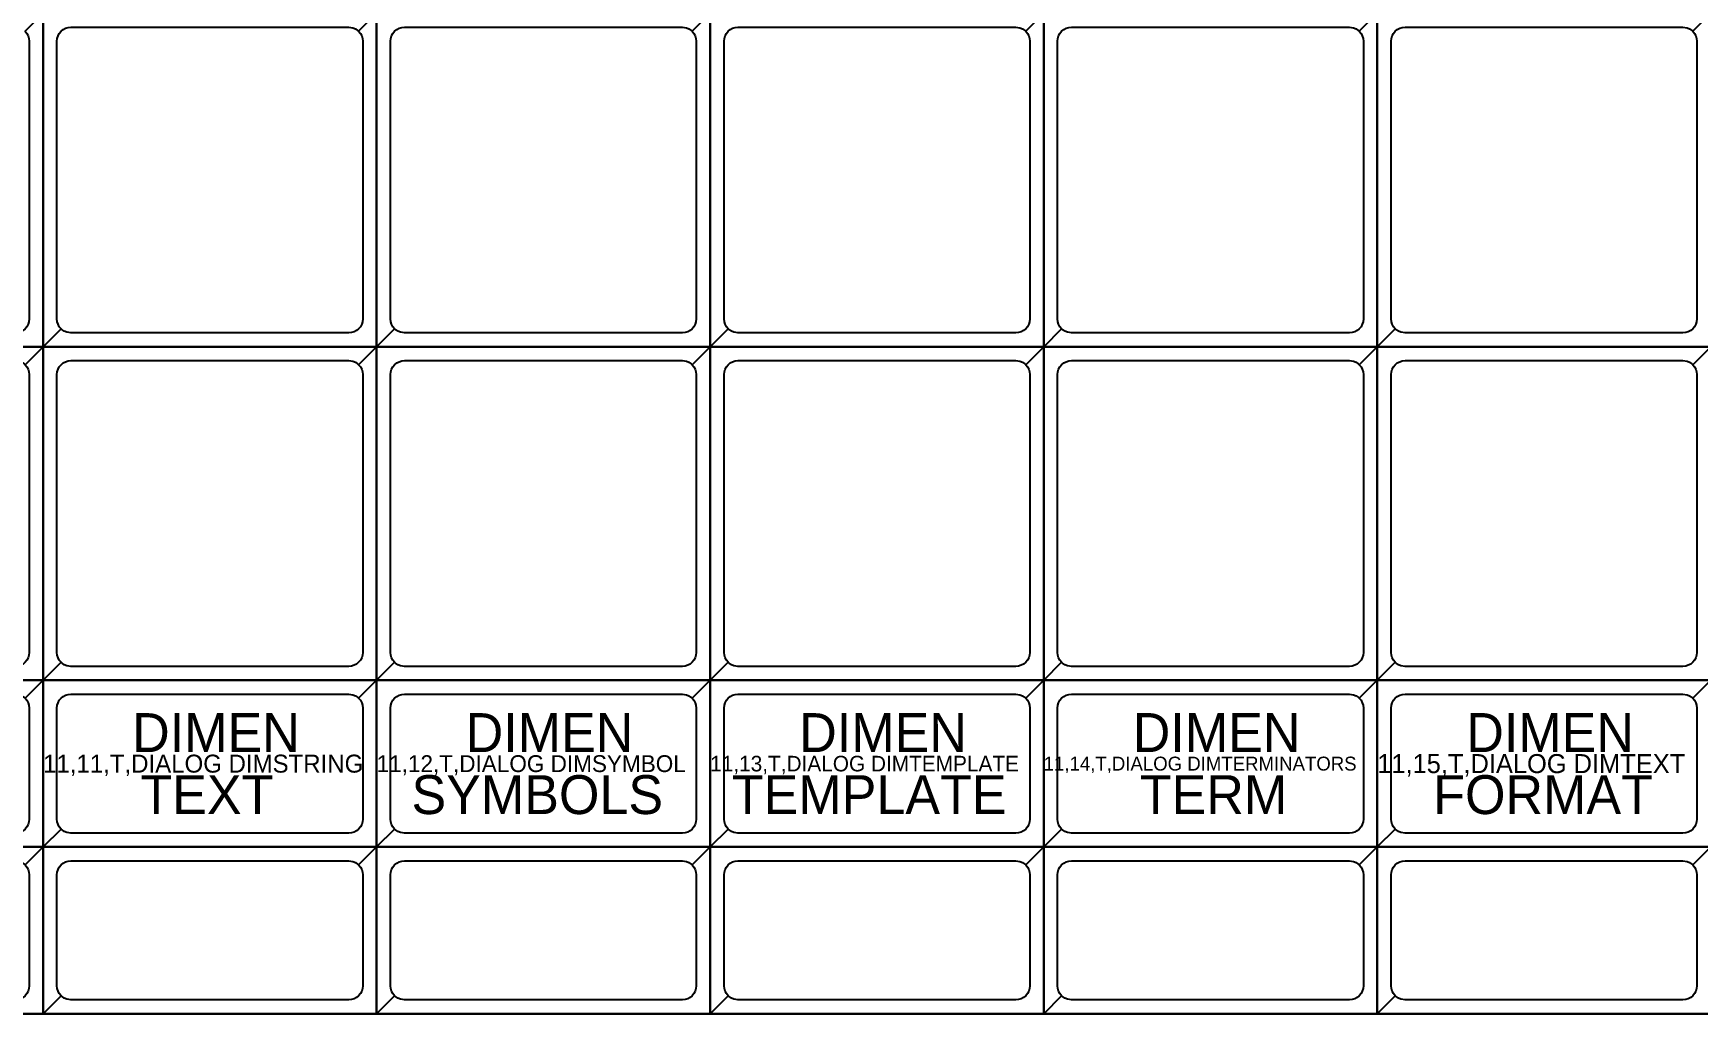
# Model space of a CAD drawing. Extents: x 67896 to 67908, y 49158.5 to 49162.6.
# Drawn here: x 67902.271 to 67905.265, y 49159.033 to 49160.797 of the extents above; entities that cross this region are included whole.
import ezdxf

# ---------------------------------------------------------------- set-up
doc = ezdxf.new("R2010")
doc.units = 0
for name, color, linetype in [('Level 1', 7, 'Continuous'), ('Level 2', 7, 'Continuous'), ('Level 3', 7, 'Continuous'), ('Level 4', 7, 'Continuous'), ('Level 5', 7, 'Continuous'), ('Level 63', 7, 'Continuous')]:
    doc.layers.add(name, color=color, linetype=linetype)

msp = doc.modelspace()

# ---------------------------------------------------------------- linework, layer by layer
at = {"layer": 'Level 1'}
for points in [[(67901.6889, 49160.2331), (67902.2889, 49160.2331), (67902.2889, 49160.8331), (67901.6889, 49160.8331)], [(67902.2889, 49160.2331), (67902.8889, 49160.2331), (67902.8889, 49160.8331), (67902.2889, 49160.8331)], [(67902.8889, 49160.2331), (67903.4889, 49160.2331), (67903.4889, 49160.8331), (67902.8889, 49160.8331)], [(67903.4889, 49160.2331), (67904.0889, 49160.2331), (67904.0889, 49160.8331), (67903.4889, 49160.8331)], [(67904.0889, 49160.2331), (67904.6889, 49160.2331), (67904.6889, 49160.8331), (67904.0889, 49160.8331)], [(67904.6889, 49160.2331), (67905.2889, 49160.2331), (67905.2889, 49160.8331), (67904.6889, 49160.8331)], [(67901.6889, 49159.6331), (67902.2889, 49159.6331), (67902.2889, 49160.2331), (67901.6889, 49160.2331)], [(67902.2889, 49159.6331), (67902.8889, 49159.6331), (67902.8889, 49160.2331), (67902.2889, 49160.2331)], [(67902.8889, 49159.6331), (67903.4889, 49159.6331), (67903.4889, 49160.2331), (67902.8889, 49160.2331)], [(67903.4889, 49159.6331), (67904.0889, 49159.6331), (67904.0889, 49160.2331), (67903.4889, 49160.2331)], [(67904.0889, 49159.6331), (67904.6889, 49159.6331), (67904.6889, 49160.2331), (67904.0889, 49160.2331)], [(67904.6889, 49159.6331), (67905.2889, 49159.6331), (67905.2889, 49160.2331), (67904.6889, 49160.2331)], [(67901.6889, 49159.3331), (67902.2889, 49159.3331), (67902.2889, 49159.6331), (67901.6889, 49159.6331)], [(67902.2889, 49159.3331), (67902.8889, 49159.3331), (67902.8889, 49159.6331), (67902.2889, 49159.6331)], [(67902.8889, 49159.3331), (67903.4889, 49159.3331), (67903.4889, 49159.6331), (67902.8889, 49159.6331)], [(67903.4889, 49159.3331), (67904.0889, 49159.3331), (67904.0889, 49159.6331), (67903.4889, 49159.6331)], [(67904.0889, 49159.3331), (67904.6889, 49159.3331), (67904.6889, 49159.6331), (67904.0889, 49159.6331)], [(67904.6889, 49159.3331), (67905.2889, 49159.3331), (67905.2889, 49159.6331), (67904.6889, 49159.6331)], [(67901.6889, 49159.0331), (67902.2889, 49159.0331), (67902.2889, 49159.3331), (67901.6889, 49159.3331)], [(67902.2889, 49159.0331), (67902.8889, 49159.0331), (67902.8889, 49159.3331), (67902.2889, 49159.3331)], [(67902.8889, 49159.0331), (67903.4889, 49159.0331), (67903.4889, 49159.3331), (67902.8889, 49159.3331)], [(67903.4889, 49159.0331), (67904.0889, 49159.0331), (67904.0889, 49159.3331), (67903.4889, 49159.3331)], [(67904.0889, 49159.0331), (67904.6889, 49159.0331), (67904.6889, 49159.3331), (67904.0889, 49159.3331)], [(67904.6889, 49159.0331), (67905.2889, 49159.0331), (67905.2889, 49159.3331), (67904.6889, 49159.3331)]]:
    msp.add_lwpolyline(points, close=True, dxfattribs=at)
at = {"layer": 'Level 2'}
for points in [[(67907.9889, 49159.0331), (67895.9889, 49159.0331), (67895.9889, 49162.6331), (67907.9889, 49162.6331)], [(67901.6889, 49160.2331), (67902.2889, 49160.2331), (67902.2889, 49160.8331), (67901.6889, 49160.8331)], [(67902.2889, 49160.2331), (67902.8889, 49160.2331), (67902.8889, 49160.8331), (67902.2889, 49160.8331)], [(67902.8889, 49160.2331), (67903.4889, 49160.2331), (67903.4889, 49160.8331), (67902.8889, 49160.8331)], [(67903.4889, 49160.2331), (67904.0889, 49160.2331), (67904.0889, 49160.8331), (67903.4889, 49160.8331)], [(67904.0889, 49160.2331), (67904.6889, 49160.2331), (67904.6889, 49160.8331), (67904.0889, 49160.8331)], [(67904.6889, 49160.2331), (67905.2889, 49160.2331), (67905.2889, 49160.8331), (67904.6889, 49160.8331)], [(67901.6889, 49159.6331), (67902.2889, 49159.6331), (67902.2889, 49160.2331), (67901.6889, 49160.2331)], [(67902.2889, 49159.6331), (67902.8889, 49159.6331), (67902.8889, 49160.2331), (67902.2889, 49160.2331)], [(67902.8889, 49159.6331), (67903.4889, 49159.6331), (67903.4889, 49160.2331), (67902.8889, 49160.2331)], [(67903.4889, 49159.6331), (67904.0889, 49159.6331), (67904.0889, 49160.2331), (67903.4889, 49160.2331)], [(67904.0889, 49159.6331), (67904.6889, 49159.6331), (67904.6889, 49160.2331), (67904.0889, 49160.2331)], [(67904.6889, 49159.6331), (67905.2889, 49159.6331), (67905.2889, 49160.2331), (67904.6889, 49160.2331)], [(67901.6889, 49159.3331), (67902.2889, 49159.3331), (67902.2889, 49159.6331), (67901.6889, 49159.6331)], [(67902.2889, 49159.3331), (67902.8889, 49159.3331), (67902.8889, 49159.6331), (67902.2889, 49159.6331)], [(67902.8889, 49159.3331), (67903.4889, 49159.3331), (67903.4889, 49159.6331), (67902.8889, 49159.6331)], [(67903.4889, 49159.3331), (67904.0889, 49159.3331), (67904.0889, 49159.6331), (67903.4889, 49159.6331)], [(67904.0889, 49159.3331), (67904.6889, 49159.3331), (67904.6889, 49159.6331), (67904.0889, 49159.6331)], [(67904.6889, 49159.3331), (67905.2889, 49159.3331), (67905.2889, 49159.6331), (67904.6889, 49159.6331)], [(67901.6889, 49159.0331), (67902.2889, 49159.0331), (67902.2889, 49159.3331), (67901.6889, 49159.3331)], [(67902.2889, 49159.0331), (67902.8889, 49159.0331), (67902.8889, 49159.3331), (67902.2889, 49159.3331)], [(67902.8889, 49159.0331), (67903.4889, 49159.0331), (67903.4889, 49159.3331), (67902.8889, 49159.3331)], [(67903.4889, 49159.0331), (67904.0889, 49159.0331), (67904.0889, 49159.3331), (67903.4889, 49159.3331)], [(67904.0889, 49159.0331), (67904.6889, 49159.0331), (67904.6889, 49159.3331), (67904.0889, 49159.3331)], [(67904.6889, 49159.0331), (67905.2889, 49159.0331), (67905.2889, 49159.3331), (67904.6889, 49159.3331)]]:
    msp.add_lwpolyline(points, close=True, dxfattribs=at)
at = {"layer": 'Level 3'}
for points in [[(67902.8889, 49160.8331), (67902.2889, 49160.8331), (67902.2889, 49160.2331), (67902.3212, 49160.2654), (67902.3181, 49160.2692), (67902.3158, 49160.2735), (67902.3144, 49160.2782), (67902.3139, 49160.2831), (67902.3139, 49160.7831), (67902.3144, 49160.788), (67902.3158, 49160.7927), (67902.3181, 49160.797), (67902.3212, 49160.8008), (67902.3212, 49160.8008), (67902.325, 49160.8039), (67902.3293, 49160.8062), (67902.334, 49160.8076), (67902.3389, 49160.8081), (67902.8389, 49160.8081), (67902.8462, 49160.807), (67902.8507, 49160.8051), (67902.8548, 49160.8024), (67902.8566, 49160.8008)], [(67903.4889, 49160.8331), (67902.8889, 49160.8331), (67902.8889, 49160.2331), (67902.9212, 49160.2654), (67902.9181, 49160.2692), (67902.9158, 49160.2735), (67902.9144, 49160.2782), (67902.9139, 49160.2831), (67902.9139, 49160.7831), (67902.9144, 49160.788), (67902.9158, 49160.7927), (67902.9181, 49160.797), (67902.9212, 49160.8008), (67902.9212, 49160.8008), (67902.925, 49160.8039), (67902.9293, 49160.8062), (67902.934, 49160.8076), (67902.9389, 49160.8081), (67903.4389, 49160.8081), (67903.4462, 49160.807), (67903.4507, 49160.8051), (67903.4548, 49160.8024), (67903.4566, 49160.8008)], [(67904.0889, 49160.8331), (67903.4889, 49160.8331), (67903.4889, 49160.2331), (67903.5212, 49160.2654), (67903.5181, 49160.2692), (67903.5158, 49160.2735), (67903.5144, 49160.2782), (67903.5139, 49160.2831), (67903.5139, 49160.7831), (67903.5144, 49160.788), (67903.5158, 49160.7927), (67903.5181, 49160.797), (67903.5212, 49160.8008), (67903.5212, 49160.8008), (67903.525, 49160.8039), (67903.5293, 49160.8062), (67903.534, 49160.8076), (67903.5389, 49160.8081), (67904.0389, 49160.8081), (67904.0462, 49160.807), (67904.0507, 49160.8051), (67904.0548, 49160.8024), (67904.0566, 49160.8008)], [(67904.6889, 49160.8331), (67904.0889, 49160.8331), (67904.0889, 49160.2331), (67904.1212, 49160.2654), (67904.1181, 49160.2692), (67904.1158, 49160.2735), (67904.1144, 49160.2782), (67904.1139, 49160.2831), (67904.1139, 49160.7831), (67904.1144, 49160.788), (67904.1158, 49160.7927), (67904.1181, 49160.797), (67904.1212, 49160.8008), (67904.1212, 49160.8008), (67904.125, 49160.8039), (67904.1293, 49160.8062), (67904.134, 49160.8076), (67904.1389, 49160.8081), (67904.6389, 49160.8081), (67904.6462, 49160.807), (67904.6507, 49160.8051), (67904.6548, 49160.8024), (67904.6566, 49160.8008)], [(67905.2889, 49160.8331), (67904.6889, 49160.8331), (67904.6889, 49160.2331), (67904.7212, 49160.2654), (67904.7181, 49160.2692), (67904.7158, 49160.2735), (67904.7144, 49160.2782), (67904.7139, 49160.2831), (67904.7139, 49160.7831), (67904.7144, 49160.788), (67904.7158, 49160.7927), (67904.7181, 49160.797), (67904.7212, 49160.8008), (67904.7212, 49160.8008), (67904.725, 49160.8039), (67904.7293, 49160.8062), (67904.734, 49160.8076), (67904.7389, 49160.8081), (67905.2389, 49160.8081), (67905.2462, 49160.807), (67905.2507, 49160.8051), (67905.2548, 49160.8024), (67905.2566, 49160.8008)], [(67902.2889, 49160.2331), (67901.6889, 49160.2331), (67901.6889, 49159.6331), (67901.7212, 49159.6654), (67901.7181, 49159.6692), (67901.7158, 49159.6735), (67901.7144, 49159.6782), (67901.7139, 49159.6831), (67901.7139, 49160.1831), (67901.7144, 49160.188), (67901.7158, 49160.1927), (67901.7181, 49160.197), (67901.7212, 49160.2008), (67901.7212, 49160.2008), (67901.725, 49160.2039), (67901.7293, 49160.2062), (67901.734, 49160.2076), (67901.7389, 49160.2081), (67902.2389, 49160.2081), (67902.2462, 49160.207), (67902.2507, 49160.2051), (67902.2548, 49160.2024), (67902.2566, 49160.2008)], [(67902.8889, 49160.2331), (67902.2889, 49160.2331), (67902.2889, 49159.6331), (67902.3212, 49159.6654), (67902.3181, 49159.6692), (67902.3158, 49159.6735), (67902.3144, 49159.6782), (67902.3139, 49159.6831), (67902.3139, 49160.1831), (67902.3144, 49160.188), (67902.3158, 49160.1927), (67902.3181, 49160.197), (67902.3212, 49160.2008), (67902.3212, 49160.2008), (67902.325, 49160.2039), (67902.3293, 49160.2062), (67902.334, 49160.2076), (67902.3389, 49160.2081), (67902.8389, 49160.2081), (67902.8462, 49160.207), (67902.8507, 49160.2051), (67902.8548, 49160.2024), (67902.8566, 49160.2008)], [(67903.4889, 49160.2331), (67902.8889, 49160.2331), (67902.8889, 49159.6331), (67902.9212, 49159.6654), (67902.9181, 49159.6692), (67902.9158, 49159.6735), (67902.9144, 49159.6782), (67902.9139, 49159.6831), (67902.9139, 49160.1831), (67902.9144, 49160.188), (67902.9158, 49160.1927), (67902.9181, 49160.197), (67902.9212, 49160.2008), (67902.9212, 49160.2008), (67902.925, 49160.2039), (67902.9293, 49160.2062), (67902.934, 49160.2076), (67902.9389, 49160.2081), (67903.4389, 49160.2081), (67903.4462, 49160.207), (67903.4507, 49160.2051), (67903.4548, 49160.2024), (67903.4566, 49160.2008)], [(67904.0889, 49160.2331), (67903.4889, 49160.2331), (67903.4889, 49159.6331), (67903.5212, 49159.6654), (67903.5181, 49159.6692), (67903.5158, 49159.6735), (67903.5144, 49159.6782), (67903.5139, 49159.6831), (67903.5139, 49160.1831), (67903.5144, 49160.188), (67903.5158, 49160.1927), (67903.5181, 49160.197), (67903.5212, 49160.2008), (67903.5212, 49160.2008), (67903.525, 49160.2039), (67903.5293, 49160.2062), (67903.534, 49160.2076), (67903.5389, 49160.2081), (67904.0389, 49160.2081), (67904.0462, 49160.207), (67904.0507, 49160.2051), (67904.0548, 49160.2024), (67904.0566, 49160.2008)], [(67904.6889, 49160.2331), (67904.0889, 49160.2331), (67904.0889, 49159.6331), (67904.1212, 49159.6654), (67904.1181, 49159.6692), (67904.1158, 49159.6735), (67904.1144, 49159.6782), (67904.1139, 49159.6831), (67904.1139, 49160.1831), (67904.1144, 49160.188), (67904.1158, 49160.1927), (67904.1181, 49160.197), (67904.1212, 49160.2008), (67904.1212, 49160.2008), (67904.125, 49160.2039), (67904.1293, 49160.2062), (67904.134, 49160.2076), (67904.1389, 49160.2081), (67904.6389, 49160.2081), (67904.6462, 49160.207), (67904.6507, 49160.2051), (67904.6548, 49160.2024), (67904.6566, 49160.2008)], [(67905.2889, 49160.2331), (67904.6889, 49160.2331), (67904.6889, 49159.6331), (67904.7212, 49159.6654), (67904.7181, 49159.6692), (67904.7158, 49159.6735), (67904.7144, 49159.6782), (67904.7139, 49159.6831), (67904.7139, 49160.1831), (67904.7144, 49160.188), (67904.7158, 49160.1927), (67904.7181, 49160.197), (67904.7212, 49160.2008), (67904.7212, 49160.2008), (67904.725, 49160.2039), (67904.7293, 49160.2062), (67904.734, 49160.2076), (67904.7389, 49160.2081), (67905.2389, 49160.2081), (67905.2462, 49160.207), (67905.2507, 49160.2051), (67905.2548, 49160.2024), (67905.2566, 49160.2008)], [(67902.2889, 49159.6331), (67901.6889, 49159.6331), (67901.6889, 49159.3331), (67901.7212, 49159.3654), (67901.7181, 49159.3692), (67901.7158, 49159.3735), (67901.7144, 49159.3782), (67901.7139, 49159.3831), (67901.7139, 49159.5831), (67901.7144, 49159.588), (67901.7158, 49159.5927), (67901.7181, 49159.597), (67901.7212, 49159.6008), (67901.7212, 49159.6008), (67901.725, 49159.6039), (67901.7293, 49159.6062), (67901.734, 49159.6076), (67901.7389, 49159.6081), (67902.2389, 49159.6081), (67902.2462, 49159.607), (67902.2507, 49159.6051), (67902.2548, 49159.6024), (67902.2566, 49159.6008)], [(67902.8889, 49159.6331), (67902.2889, 49159.6331), (67902.2889, 49159.3331), (67902.3212, 49159.3654), (67902.3181, 49159.3692), (67902.3158, 49159.3735), (67902.3144, 49159.3782), (67902.3139, 49159.3831), (67902.3139, 49159.5831), (67902.3144, 49159.588), (67902.3158, 49159.5927), (67902.3181, 49159.597), (67902.3212, 49159.6008), (67902.3212, 49159.6008), (67902.325, 49159.6039), (67902.3293, 49159.6062), (67902.334, 49159.6076), (67902.3389, 49159.6081), (67902.8389, 49159.6081), (67902.8462, 49159.607), (67902.8507, 49159.6051), (67902.8548, 49159.6024), (67902.8566, 49159.6008)], [(67903.4889, 49159.6331), (67902.8889, 49159.6331), (67902.8889, 49159.3331), (67902.9212, 49159.3654), (67902.9181, 49159.3692), (67902.9158, 49159.3735), (67902.9144, 49159.3782), (67902.9139, 49159.3831), (67902.9139, 49159.5831), (67902.9144, 49159.588), (67902.9158, 49159.5927), (67902.9181, 49159.597), (67902.9212, 49159.6008), (67902.9212, 49159.6008), (67902.925, 49159.6039), (67902.9293, 49159.6062), (67902.934, 49159.6076), (67902.9389, 49159.6081), (67903.4389, 49159.6081), (67903.4462, 49159.607), (67903.4507, 49159.6051), (67903.4548, 49159.6024), (67903.4566, 49159.6008)], [(67904.0889, 49159.6331), (67903.4889, 49159.6331), (67903.4889, 49159.3331), (67903.5212, 49159.3654), (67903.5181, 49159.3692), (67903.5158, 49159.3735), (67903.5144, 49159.3782), (67903.5139, 49159.3831), (67903.5139, 49159.5831), (67903.5144, 49159.588), (67903.5158, 49159.5927), (67903.5181, 49159.597), (67903.5212, 49159.6008), (67903.5212, 49159.6008), (67903.525, 49159.6039), (67903.5293, 49159.6062), (67903.534, 49159.6076), (67903.5389, 49159.6081), (67904.0389, 49159.6081), (67904.0462, 49159.607), (67904.0507, 49159.6051), (67904.0548, 49159.6024), (67904.0566, 49159.6008)], [(67904.6889, 49159.6331), (67904.0889, 49159.6331), (67904.0889, 49159.3331), (67904.1212, 49159.3654), (67904.1181, 49159.3692), (67904.1158, 49159.3735), (67904.1144, 49159.3782), (67904.1139, 49159.3831), (67904.1139, 49159.5831), (67904.1144, 49159.588), (67904.1158, 49159.5927), (67904.1181, 49159.597), (67904.1212, 49159.6008), (67904.1212, 49159.6008), (67904.125, 49159.6039), (67904.1293, 49159.6062), (67904.134, 49159.6076), (67904.1389, 49159.6081), (67904.6389, 49159.6081), (67904.6462, 49159.607), (67904.6507, 49159.6051), (67904.6548, 49159.6024), (67904.6566, 49159.6008)], [(67905.2889, 49159.6331), (67904.6889, 49159.6331), (67904.6889, 49159.3331), (67904.7212, 49159.3654), (67904.7181, 49159.3692), (67904.7158, 49159.3735), (67904.7144, 49159.3782), (67904.7139, 49159.3831), (67904.7139, 49159.5831), (67904.7144, 49159.588), (67904.7158, 49159.5927), (67904.7181, 49159.597), (67904.7212, 49159.6008), (67904.7212, 49159.6008), (67904.725, 49159.6039), (67904.7293, 49159.6062), (67904.734, 49159.6076), (67904.7389, 49159.6081), (67905.2389, 49159.6081), (67905.2462, 49159.607), (67905.2507, 49159.6051), (67905.2548, 49159.6024), (67905.2566, 49159.6008)], [(67902.2889, 49159.3331), (67901.6889, 49159.3331), (67901.6889, 49159.0331), (67901.7212, 49159.0654), (67901.7181, 49159.0692), (67901.7158, 49159.0735), (67901.7144, 49159.0782), (67901.7139, 49159.0831), (67901.7139, 49159.2831), (67901.7144, 49159.288), (67901.7158, 49159.2927), (67901.7181, 49159.297), (67901.7212, 49159.3008), (67901.7212, 49159.3008), (67901.725, 49159.3039), (67901.7293, 49159.3062), (67901.734, 49159.3076), (67901.7389, 49159.3081), (67902.2389, 49159.3081), (67902.2462, 49159.307), (67902.2507, 49159.3051), (67902.2548, 49159.3024), (67902.2566, 49159.3008)], [(67902.8889, 49159.3331), (67902.2889, 49159.3331), (67902.2889, 49159.0331), (67902.3212, 49159.0654), (67902.3181, 49159.0692), (67902.3158, 49159.0735), (67902.3144, 49159.0782), (67902.3139, 49159.0831), (67902.3139, 49159.2831), (67902.3144, 49159.288), (67902.3158, 49159.2927), (67902.3181, 49159.297), (67902.3212, 49159.3008), (67902.3212, 49159.3008), (67902.325, 49159.3039), (67902.3293, 49159.3062), (67902.334, 49159.3076), (67902.3389, 49159.3081), (67902.8389, 49159.3081), (67902.8462, 49159.307), (67902.8507, 49159.3051), (67902.8548, 49159.3024), (67902.8566, 49159.3008)], [(67903.4889, 49159.3331), (67902.8889, 49159.3331), (67902.8889, 49159.0331), (67902.9212, 49159.0654), (67902.9181, 49159.0692), (67902.9158, 49159.0735), (67902.9144, 49159.0782), (67902.9139, 49159.0831), (67902.9139, 49159.2831), (67902.9144, 49159.288), (67902.9158, 49159.2927), (67902.9181, 49159.297), (67902.9212, 49159.3008), (67902.9212, 49159.3008), (67902.925, 49159.3039), (67902.9293, 49159.3062), (67902.934, 49159.3076), (67902.9389, 49159.3081), (67903.4389, 49159.3081), (67903.4462, 49159.307), (67903.4507, 49159.3051), (67903.4548, 49159.3024), (67903.4566, 49159.3008)], [(67904.0889, 49159.3331), (67903.4889, 49159.3331), (67903.4889, 49159.0331), (67903.5212, 49159.0654), (67903.5181, 49159.0692), (67903.5158, 49159.0735), (67903.5144, 49159.0782), (67903.5139, 49159.0831), (67903.5139, 49159.2831), (67903.5144, 49159.288), (67903.5158, 49159.2927), (67903.5181, 49159.297), (67903.5212, 49159.3008), (67903.5212, 49159.3008), (67903.525, 49159.3039), (67903.5293, 49159.3062), (67903.534, 49159.3076), (67903.5389, 49159.3081), (67904.0389, 49159.3081), (67904.0462, 49159.307), (67904.0507, 49159.3051), (67904.0548, 49159.3024), (67904.0566, 49159.3008)], [(67904.6889, 49159.3331), (67904.0889, 49159.3331), (67904.0889, 49159.0331), (67904.1212, 49159.0654), (67904.1181, 49159.0692), (67904.1158, 49159.0735), (67904.1144, 49159.0782), (67904.1139, 49159.0831), (67904.1139, 49159.2831), (67904.1144, 49159.288), (67904.1158, 49159.2927), (67904.1181, 49159.297), (67904.1212, 49159.3008), (67904.1212, 49159.3008), (67904.125, 49159.3039), (67904.1293, 49159.3062), (67904.134, 49159.3076), (67904.1389, 49159.3081), (67904.6389, 49159.3081), (67904.6462, 49159.307), (67904.6507, 49159.3051), (67904.6548, 49159.3024), (67904.6566, 49159.3008)], [(67905.2889, 49159.3331), (67904.6889, 49159.3331), (67904.6889, 49159.0331), (67904.7212, 49159.0654), (67904.7181, 49159.0692), (67904.7158, 49159.0735), (67904.7144, 49159.0782), (67904.7139, 49159.0831), (67904.7139, 49159.2831), (67904.7144, 49159.288), (67904.7158, 49159.2927), (67904.7181, 49159.297), (67904.7212, 49159.3008), (67904.7212, 49159.3008), (67904.725, 49159.3039), (67904.7293, 49159.3062), (67904.734, 49159.3076), (67904.7389, 49159.3081), (67905.2389, 49159.3081), (67905.2462, 49159.307), (67905.2507, 49159.3051), (67905.2548, 49159.3024), (67905.2566, 49159.3008)]]:
    msp.add_lwpolyline(points, close=True, dxfattribs=at)
at = {"layer": 'Level 4'}
for points in [[(67901.6889, 49160.2331), (67902.2889, 49160.2331), (67902.2889, 49160.8331), (67902.2566, 49160.8008), (67902.2597, 49160.797), (67902.262, 49160.7927), (67902.2634, 49160.788), (67902.2639, 49160.7831), (67902.2639, 49160.2831), (67902.2634, 49160.2782), (67902.262, 49160.2735), (67902.2597, 49160.2692), (67902.2566, 49160.2654), (67902.2566, 49160.2654), (67902.2528, 49160.2623), (67902.2485, 49160.26), (67902.2438, 49160.2586), (67902.2389, 49160.2581), (67901.7389, 49160.2581), (67901.7316, 49160.2592), (67901.7271, 49160.2611), (67901.723, 49160.2638), (67901.7212, 49160.2654)], [(67902.2889, 49160.2331), (67902.8889, 49160.2331), (67902.8889, 49160.8331), (67902.8566, 49160.8008), (67902.8597, 49160.797), (67902.862, 49160.7927), (67902.8634, 49160.788), (67902.8639, 49160.7831), (67902.8639, 49160.2831), (67902.8634, 49160.2782), (67902.862, 49160.2735), (67902.8597, 49160.2692), (67902.8566, 49160.2654), (67902.8566, 49160.2654), (67902.8528, 49160.2623), (67902.8485, 49160.26), (67902.8438, 49160.2586), (67902.8389, 49160.2581), (67902.3389, 49160.2581), (67902.3316, 49160.2592), (67902.3271, 49160.2611), (67902.323, 49160.2638), (67902.3212, 49160.2654)], [(67902.8889, 49160.2331), (67903.4889, 49160.2331), (67903.4889, 49160.8331), (67903.4566, 49160.8008), (67903.4597, 49160.797), (67903.462, 49160.7927), (67903.4634, 49160.788), (67903.4639, 49160.7831), (67903.4639, 49160.2831), (67903.4634, 49160.2782), (67903.462, 49160.2735), (67903.4597, 49160.2692), (67903.4566, 49160.2654), (67903.4566, 49160.2654), (67903.4528, 49160.2623), (67903.4485, 49160.26), (67903.4438, 49160.2586), (67903.4389, 49160.2581), (67902.9389, 49160.2581), (67902.9316, 49160.2592), (67902.9271, 49160.2611), (67902.923, 49160.2638), (67902.9212, 49160.2654)], [(67903.4889, 49160.2331), (67904.0889, 49160.2331), (67904.0889, 49160.8331), (67904.0566, 49160.8008), (67904.0597, 49160.797), (67904.062, 49160.7927), (67904.0634, 49160.788), (67904.0639, 49160.7831), (67904.0639, 49160.2831), (67904.0634, 49160.2782), (67904.062, 49160.2735), (67904.0597, 49160.2692), (67904.0566, 49160.2654), (67904.0566, 49160.2654), (67904.0528, 49160.2623), (67904.0485, 49160.26), (67904.0438, 49160.2586), (67904.0389, 49160.2581), (67903.5389, 49160.2581), (67903.5316, 49160.2592), (67903.5271, 49160.2611), (67903.523, 49160.2638), (67903.5212, 49160.2654)], [(67904.0889, 49160.2331), (67904.6889, 49160.2331), (67904.6889, 49160.8331), (67904.6566, 49160.8008), (67904.6597, 49160.797), (67904.662, 49160.7927), (67904.6634, 49160.788), (67904.6639, 49160.7831), (67904.6639, 49160.2831), (67904.6634, 49160.2782), (67904.662, 49160.2735), (67904.6597, 49160.2692), (67904.6566, 49160.2654), (67904.6566, 49160.2654), (67904.6528, 49160.2623), (67904.6485, 49160.26), (67904.6438, 49160.2586), (67904.6389, 49160.2581), (67904.1389, 49160.2581), (67904.1316, 49160.2592), (67904.1271, 49160.2611), (67904.123, 49160.2638), (67904.1212, 49160.2654)], [(67904.6889, 49160.2331), (67905.2889, 49160.2331), (67905.2889, 49160.8331), (67905.2566, 49160.8008), (67905.2597, 49160.797), (67905.262, 49160.7927), (67905.2634, 49160.788), (67905.2639, 49160.7831), (67905.2639, 49160.2831), (67905.2634, 49160.2782), (67905.262, 49160.2735), (67905.2597, 49160.2692), (67905.2566, 49160.2654), (67905.2566, 49160.2654), (67905.2528, 49160.2623), (67905.2485, 49160.26), (67905.2438, 49160.2586), (67905.2389, 49160.2581), (67904.7389, 49160.2581), (67904.7316, 49160.2592), (67904.7271, 49160.2611), (67904.723, 49160.2638), (67904.7212, 49160.2654)], [(67901.6889, 49159.6331), (67902.2889, 49159.6331), (67902.2889, 49160.2331), (67902.2566, 49160.2008), (67902.2597, 49160.197), (67902.262, 49160.1927), (67902.2634, 49160.188), (67902.2639, 49160.1831), (67902.2639, 49159.6831), (67902.2634, 49159.6782), (67902.262, 49159.6735), (67902.2597, 49159.6692), (67902.2566, 49159.6654), (67902.2566, 49159.6654), (67902.2528, 49159.6623), (67902.2485, 49159.66), (67902.2438, 49159.6586), (67902.2389, 49159.6581), (67901.7389, 49159.6581), (67901.7316, 49159.6592), (67901.7271, 49159.6611), (67901.723, 49159.6638), (67901.7212, 49159.6654)], [(67902.2889, 49159.6331), (67902.8889, 49159.6331), (67902.8889, 49160.2331), (67902.8566, 49160.2008), (67902.8597, 49160.197), (67902.862, 49160.1927), (67902.8634, 49160.188), (67902.8639, 49160.1831), (67902.8639, 49159.6831), (67902.8634, 49159.6782), (67902.862, 49159.6735), (67902.8597, 49159.6692), (67902.8566, 49159.6654), (67902.8566, 49159.6654), (67902.8528, 49159.6623), (67902.8485, 49159.66), (67902.8438, 49159.6586), (67902.8389, 49159.6581), (67902.3389, 49159.6581), (67902.3316, 49159.6592), (67902.3271, 49159.6611), (67902.323, 49159.6638), (67902.3212, 49159.6654)], [(67902.8889, 49159.6331), (67903.4889, 49159.6331), (67903.4889, 49160.2331), (67903.4566, 49160.2008), (67903.4597, 49160.197), (67903.462, 49160.1927), (67903.4634, 49160.188), (67903.4639, 49160.1831), (67903.4639, 49159.6831), (67903.4634, 49159.6782), (67903.462, 49159.6735), (67903.4597, 49159.6692), (67903.4566, 49159.6654), (67903.4566, 49159.6654), (67903.4528, 49159.6623), (67903.4485, 49159.66), (67903.4438, 49159.6586), (67903.4389, 49159.6581), (67902.9389, 49159.6581), (67902.9316, 49159.6592), (67902.9271, 49159.6611), (67902.923, 49159.6638), (67902.9212, 49159.6654)], [(67903.4889, 49159.6331), (67904.0889, 49159.6331), (67904.0889, 49160.2331), (67904.0566, 49160.2008), (67904.0597, 49160.197), (67904.062, 49160.1927), (67904.0634, 49160.188), (67904.0639, 49160.1831), (67904.0639, 49159.6831), (67904.0634, 49159.6782), (67904.062, 49159.6735), (67904.0597, 49159.6692), (67904.0566, 49159.6654), (67904.0566, 49159.6654), (67904.0528, 49159.6623), (67904.0485, 49159.66), (67904.0438, 49159.6586), (67904.0389, 49159.6581), (67903.5389, 49159.6581), (67903.5316, 49159.6592), (67903.5271, 49159.6611), (67903.523, 49159.6638), (67903.5212, 49159.6654)], [(67904.0889, 49159.6331), (67904.6889, 49159.6331), (67904.6889, 49160.2331), (67904.6566, 49160.2008), (67904.6597, 49160.197), (67904.662, 49160.1927), (67904.6634, 49160.188), (67904.6639, 49160.1831), (67904.6639, 49159.6831), (67904.6634, 49159.6782), (67904.662, 49159.6735), (67904.6597, 49159.6692), (67904.6566, 49159.6654), (67904.6566, 49159.6654), (67904.6528, 49159.6623), (67904.6485, 49159.66), (67904.6438, 49159.6586), (67904.6389, 49159.6581), (67904.1389, 49159.6581), (67904.1316, 49159.6592), (67904.1271, 49159.6611), (67904.123, 49159.6638), (67904.1212, 49159.6654)], [(67904.6889, 49159.6331), (67905.2889, 49159.6331), (67905.2889, 49160.2331), (67905.2566, 49160.2008), (67905.2597, 49160.197), (67905.262, 49160.1927), (67905.2634, 49160.188), (67905.2639, 49160.1831), (67905.2639, 49159.6831), (67905.2634, 49159.6782), (67905.262, 49159.6735), (67905.2597, 49159.6692), (67905.2566, 49159.6654), (67905.2566, 49159.6654), (67905.2528, 49159.6623), (67905.2485, 49159.66), (67905.2438, 49159.6586), (67905.2389, 49159.6581), (67904.7389, 49159.6581), (67904.7316, 49159.6592), (67904.7271, 49159.6611), (67904.723, 49159.6638), (67904.7212, 49159.6654)], [(67901.6889, 49159.3331), (67902.2889, 49159.3331), (67902.2889, 49159.6331), (67902.2566, 49159.6008), (67902.2597, 49159.597), (67902.262, 49159.5927), (67902.2634, 49159.588), (67902.2639, 49159.5831), (67902.2639, 49159.3831), (67902.2634, 49159.3782), (67902.262, 49159.3735), (67902.2597, 49159.3692), (67902.2566, 49159.3654), (67902.2566, 49159.3654), (67902.2528, 49159.3623), (67902.2485, 49159.36), (67902.2438, 49159.3586), (67902.2389, 49159.3581), (67901.7389, 49159.3581), (67901.7316, 49159.3592), (67901.7271, 49159.3611), (67901.723, 49159.3638), (67901.7212, 49159.3654)], [(67902.2889, 49159.3331), (67902.8889, 49159.3331), (67902.8889, 49159.6331), (67902.8566, 49159.6008), (67902.8597, 49159.597), (67902.862, 49159.5927), (67902.8634, 49159.588), (67902.8639, 49159.5831), (67902.8639, 49159.3831), (67902.8634, 49159.3782), (67902.862, 49159.3735), (67902.8597, 49159.3692), (67902.8566, 49159.3654), (67902.8566, 49159.3654), (67902.8528, 49159.3623), (67902.8485, 49159.36), (67902.8438, 49159.3586), (67902.8389, 49159.3581), (67902.3389, 49159.3581), (67902.3316, 49159.3592), (67902.3271, 49159.3611), (67902.323, 49159.3638), (67902.3212, 49159.3654)], [(67902.8889, 49159.3331), (67903.4889, 49159.3331), (67903.4889, 49159.6331), (67903.4566, 49159.6008), (67903.4597, 49159.597), (67903.462, 49159.5927), (67903.4634, 49159.588), (67903.4639, 49159.5831), (67903.4639, 49159.3831), (67903.4634, 49159.3782), (67903.462, 49159.3735), (67903.4597, 49159.3692), (67903.4566, 49159.3654), (67903.4566, 49159.3654), (67903.4528, 49159.3623), (67903.4485, 49159.36), (67903.4438, 49159.3586), (67903.4389, 49159.3581), (67902.9389, 49159.3581), (67902.9316, 49159.3592), (67902.9271, 49159.3611), (67902.923, 49159.3638), (67902.9212, 49159.3654)], [(67903.4889, 49159.3331), (67904.0889, 49159.3331), (67904.0889, 49159.6331), (67904.0566, 49159.6008), (67904.0597, 49159.597), (67904.062, 49159.5927), (67904.0634, 49159.588), (67904.0639, 49159.5831), (67904.0639, 49159.3831), (67904.0634, 49159.3782), (67904.062, 49159.3735), (67904.0597, 49159.3692), (67904.0566, 49159.3654), (67904.0566, 49159.3654), (67904.0528, 49159.3623), (67904.0485, 49159.36), (67904.0438, 49159.3586), (67904.0389, 49159.3581), (67903.5389, 49159.3581), (67903.5316, 49159.3592), (67903.5271, 49159.3611), (67903.523, 49159.3638), (67903.5212, 49159.3654)], [(67904.0889, 49159.3331), (67904.6889, 49159.3331), (67904.6889, 49159.6331), (67904.6566, 49159.6008), (67904.6597, 49159.597), (67904.662, 49159.5927), (67904.6634, 49159.588), (67904.6639, 49159.5831), (67904.6639, 49159.3831), (67904.6634, 49159.3782), (67904.662, 49159.3735), (67904.6597, 49159.3692), (67904.6566, 49159.3654), (67904.6566, 49159.3654), (67904.6528, 49159.3623), (67904.6485, 49159.36), (67904.6438, 49159.3586), (67904.6389, 49159.3581), (67904.1389, 49159.3581), (67904.1316, 49159.3592), (67904.1271, 49159.3611), (67904.123, 49159.3638), (67904.1212, 49159.3654)], [(67904.6889, 49159.3331), (67905.2889, 49159.3331), (67905.2889, 49159.6331), (67905.2566, 49159.6008), (67905.2597, 49159.597), (67905.262, 49159.5927), (67905.2634, 49159.588), (67905.2639, 49159.5831), (67905.2639, 49159.3831), (67905.2634, 49159.3782), (67905.262, 49159.3735), (67905.2597, 49159.3692), (67905.2566, 49159.3654), (67905.2566, 49159.3654), (67905.2528, 49159.3623), (67905.2485, 49159.36), (67905.2438, 49159.3586), (67905.2389, 49159.3581), (67904.7389, 49159.3581), (67904.7316, 49159.3592), (67904.7271, 49159.3611), (67904.723, 49159.3638), (67904.7212, 49159.3654)], [(67901.6889, 49159.0331), (67902.2889, 49159.0331), (67902.2889, 49159.3331), (67902.2566, 49159.3008), (67902.2597, 49159.297), (67902.262, 49159.2927), (67902.2634, 49159.288), (67902.2639, 49159.2831), (67902.2639, 49159.0831), (67902.2634, 49159.0782), (67902.262, 49159.0735), (67902.2597, 49159.0692), (67902.2566, 49159.0654), (67902.2566, 49159.0654), (67902.2528, 49159.0623), (67902.2485, 49159.06), (67902.2438, 49159.0586), (67902.2389, 49159.0581), (67901.7389, 49159.0581), (67901.7316, 49159.0592), (67901.7271, 49159.0611), (67901.723, 49159.0638), (67901.7212, 49159.0654)], [(67902.2889, 49159.0331), (67902.8889, 49159.0331), (67902.8889, 49159.3331), (67902.8566, 49159.3008), (67902.8597, 49159.297), (67902.862, 49159.2927), (67902.8634, 49159.288), (67902.8639, 49159.2831), (67902.8639, 49159.0831), (67902.8634, 49159.0782), (67902.862, 49159.0735), (67902.8597, 49159.0692), (67902.8566, 49159.0654), (67902.8566, 49159.0654), (67902.8528, 49159.0623), (67902.8485, 49159.06), (67902.8438, 49159.0586), (67902.8389, 49159.0581), (67902.3389, 49159.0581), (67902.3316, 49159.0592), (67902.3271, 49159.0611), (67902.323, 49159.0638), (67902.3212, 49159.0654)], [(67902.8889, 49159.0331), (67903.4889, 49159.0331), (67903.4889, 49159.3331), (67903.4566, 49159.3008), (67903.4597, 49159.297), (67903.462, 49159.2927), (67903.4634, 49159.288), (67903.4639, 49159.2831), (67903.4639, 49159.0831), (67903.4634, 49159.0782), (67903.462, 49159.0735), (67903.4597, 49159.0692), (67903.4566, 49159.0654), (67903.4566, 49159.0654), (67903.4528, 49159.0623), (67903.4485, 49159.06), (67903.4438, 49159.0586), (67903.4389, 49159.0581), (67902.9389, 49159.0581), (67902.9316, 49159.0592), (67902.9271, 49159.0611), (67902.923, 49159.0638), (67902.9212, 49159.0654)], [(67903.4889, 49159.0331), (67904.0889, 49159.0331), (67904.0889, 49159.3331), (67904.0566, 49159.3008), (67904.0597, 49159.297), (67904.062, 49159.2927), (67904.0634, 49159.288), (67904.0639, 49159.2831), (67904.0639, 49159.0831), (67904.0634, 49159.0782), (67904.062, 49159.0735), (67904.0597, 49159.0692), (67904.0566, 49159.0654), (67904.0566, 49159.0654), (67904.0528, 49159.0623), (67904.0485, 49159.06), (67904.0438, 49159.0586), (67904.0389, 49159.0581), (67903.5389, 49159.0581), (67903.5316, 49159.0592), (67903.5271, 49159.0611), (67903.523, 49159.0638), (67903.5212, 49159.0654)], [(67904.0889, 49159.0331), (67904.6889, 49159.0331), (67904.6889, 49159.3331), (67904.6566, 49159.3008), (67904.6597, 49159.297), (67904.662, 49159.2927), (67904.6634, 49159.288), (67904.6639, 49159.2831), (67904.6639, 49159.0831), (67904.6634, 49159.0782), (67904.662, 49159.0735), (67904.6597, 49159.0692), (67904.6566, 49159.0654), (67904.6566, 49159.0654), (67904.6528, 49159.0623), (67904.6485, 49159.06), (67904.6438, 49159.0586), (67904.6389, 49159.0581), (67904.1389, 49159.0581), (67904.1316, 49159.0592), (67904.1271, 49159.0611), (67904.123, 49159.0638), (67904.1212, 49159.0654)], [(67904.6889, 49159.0331), (67905.2889, 49159.0331), (67905.2889, 49159.3331), (67905.2566, 49159.3008), (67905.2597, 49159.297), (67905.262, 49159.2927), (67905.2634, 49159.288), (67905.2639, 49159.2831), (67905.2639, 49159.0831), (67905.2634, 49159.0782), (67905.262, 49159.0735), (67905.2597, 49159.0692), (67905.2566, 49159.0654), (67905.2566, 49159.0654), (67905.2528, 49159.0623), (67905.2485, 49159.06), (67905.2438, 49159.0586), (67905.2389, 49159.0581), (67904.7389, 49159.0581), (67904.7316, 49159.0592), (67904.7271, 49159.0611), (67904.723, 49159.0638), (67904.7212, 49159.0654)]]:
    msp.add_lwpolyline(points, close=True, dxfattribs=at)

# ---------------------------------------------------------------- texts
at = {"layer": 'Level 5'}
for s, p in [('DIMEN', (67902.4491, 49159.5039)), ('DIMEN', (67903.0491, 49159.5039)), ('DIMEN', (67903.6491, 49159.5039)), ('DIMEN', (67904.2491, 49159.504)), ('DIMEN', (67904.8491, 49159.504)), ('TEXT', (67902.464, 49159.3923)), ('SYMBOLS', (67902.9516, 49159.3923)), ('TEMPLATE', (67903.5279, 49159.3923)), ('TERM', (67904.2618, 49159.3923)), ('FORMAT', (67904.7896, 49159.3923))]:
    msp.add_text(s, height=0.07, dxfattribs=at).set_placement(p)
at = {"layer": 'Level 63'}
for s, height, p in [('11,11,T,DIALOG DIMSTRING', 0.0323, (67902.2889, 49159.4669)), ('11,12,T,DIALOG DIMSYMBOL', 0.0303, (67902.8889, 49159.4679)), ('11,13,T,DIALOG DIMTEMPLATE', 0.028, (67903.4889, 49159.4691)), ('11,14,T,DIALOG DIMTERMINATORS', 0.025, (67904.0889, 49159.4706)), ('11,15,T,DIALOG DIMTEXT', 0.0342, (67904.6889, 49159.466))]:
    msp.add_text(s, height=height, dxfattribs=at).set_placement(p)

doc.saveas('drawing.dxf')
